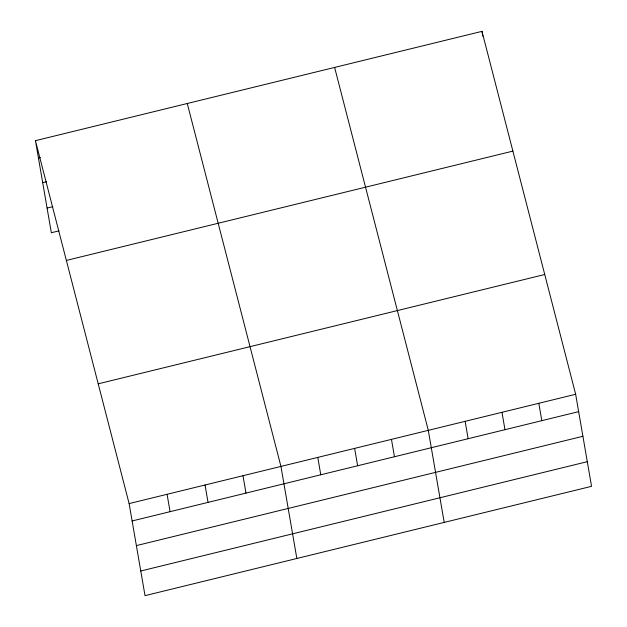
<?xml version="1.0" encoding="UTF-8"?>
<svg xmlns="http://www.w3.org/2000/svg" width="627" height="627" viewBox="0 0 627 627"><rect width="100%" height="100%" fill="white"/><g stroke="black" fill="none" stroke-linecap="round" stroke-linejoin="round"><path stroke-width="0.94" d="M35.449 140.667L481.975 31.35L575.657 394.273L591.551 486.333L145.025 595.65L129.123 503.591L35.449 140.667L51.343 232.727L58.938 230.869M38.443 158.043L40.347 157.573M42.707 182.684L46.5 181.759M47.088 208.078L52.786 206.683M66.36 260.432L512.886 151.115M98.212 383.826L544.738 274.508M129.123 503.591L575.657 394.273M132.125 520.966L578.658 411.649M136.38 545.608L582.914 436.29M140.769 571.001L587.295 461.684M334.622 67.426L428.296 430.349L444.198 522.409M187.269 103.502L280.943 466.425L296.845 558.485M481.975 31.35L482.806 36.178M538.812 403.294L541.814 420.662M501.976 412.315L504.978 429.683M465.14 421.328L468.142 438.704M391.46 439.37L394.461 456.738M354.623 448.383L357.625 465.759M317.779 457.404L320.781 474.78M242.986 475.713L245.988 493.088M205.037 485.008L208.031 502.384M167.08 494.303L170.082 511.671"/></g></svg>
